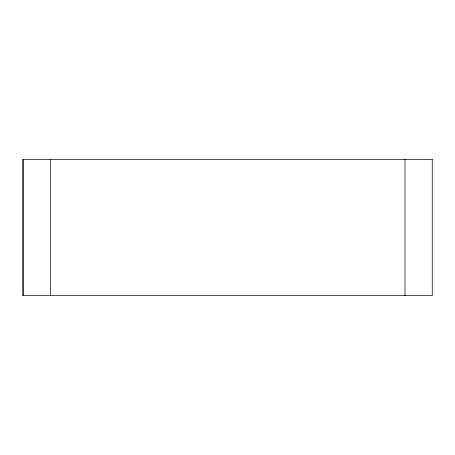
<?xml version="1.0" encoding="UTF-8"?>
<svg xmlns="http://www.w3.org/2000/svg" width="455" height="455" viewBox="0 0 455 455"><rect width="100%" height="100%" fill="white"/><g stroke="black" fill="none" stroke-linecap="round" stroke-linejoin="round"><path stroke-width="0.68" d="M404.99 159.347L404.99 295.653M50.585 159.347L50.585 295.653M23.319 159.347L23.319 295.653M432.25 159.347L22.75 159.347L22.75 295.653L432.25 295.653L432.25 159.347"/></g></svg>
